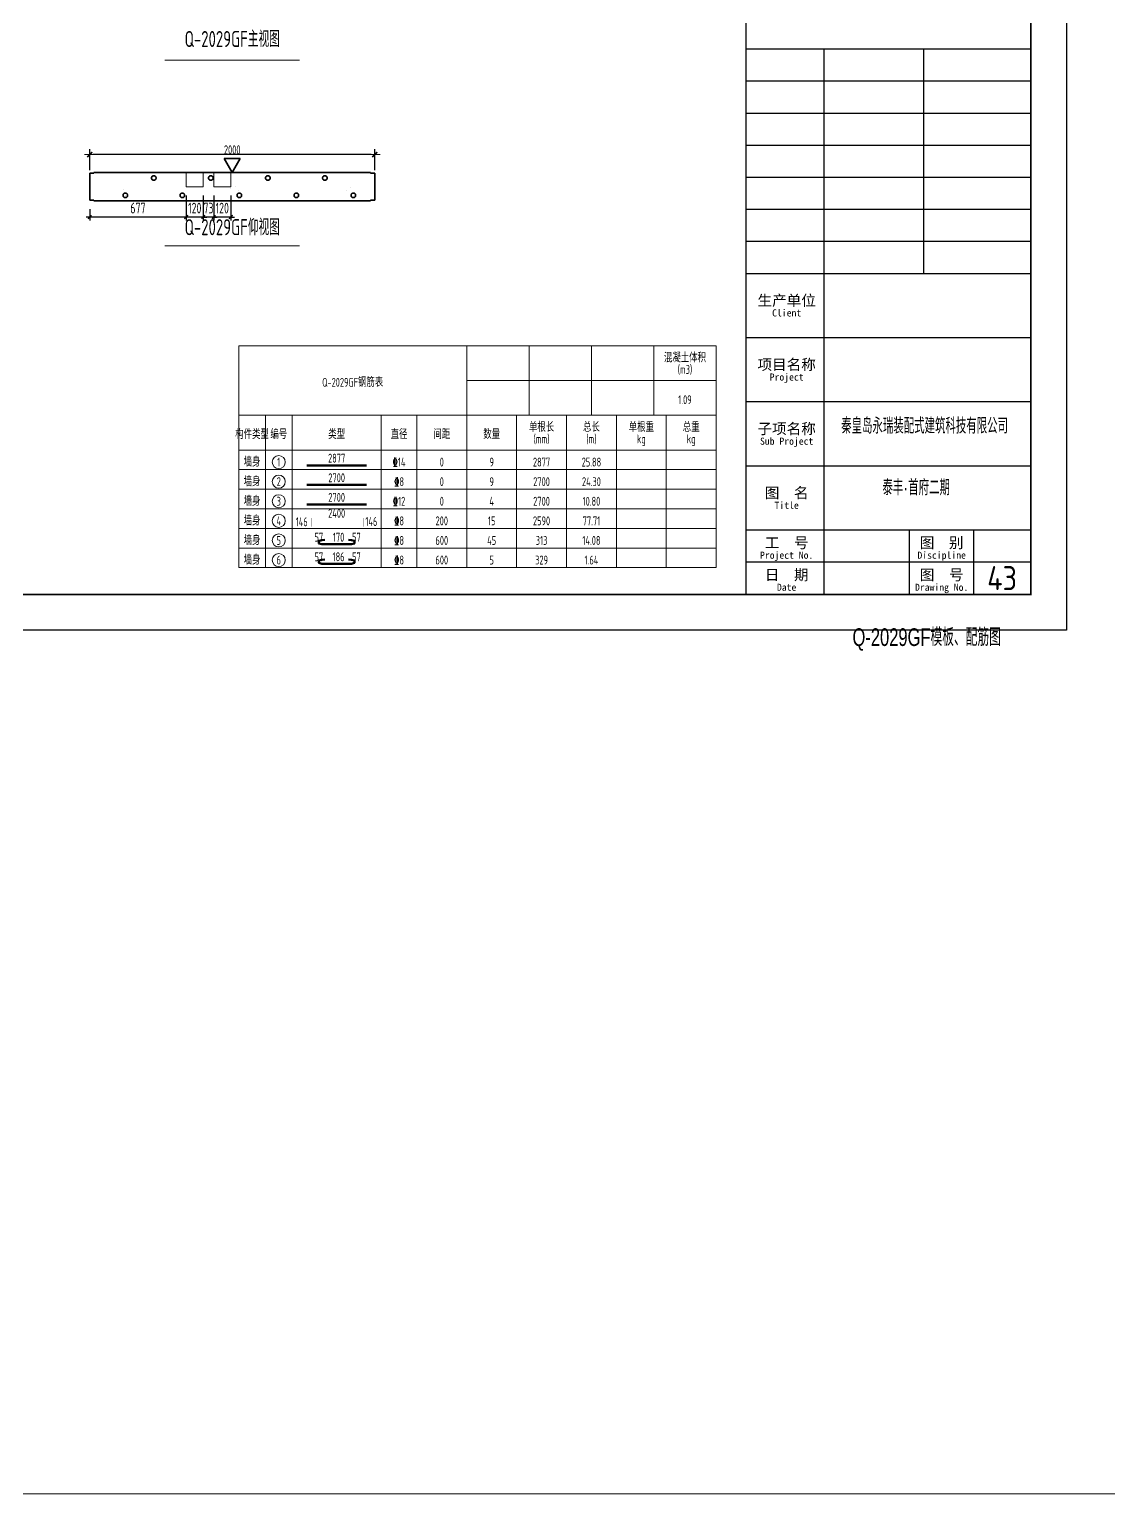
# Model space of a CAD drawing. Extents: x -85320 to 1679916, y -1321939 to 627.
# Drawn here: x 1291434 to 1321728, y -1211112 to -1170012 of the extents above; entities that cross this region are included whole.
import ezdxf
from ezdxf.enums import TextEntityAlignment as Align

# ---------------------------------------------------------------- set-up
doc = ezdxf.new("R2010")
doc.units = 0
doc.header["$LTSCALE"] = 1000
doc.linetypes.add('点划线', pattern=[1850, 1200, -300, 50, -300])
for name, color, linetype in [('BORDER', 7, 'Continuous'), ('TH', 7, 'Continuous'), ('Y-03墙-03预制墙钢筋', 1, 'Continuous'), ('图框文字', 7, 'Continuous'), ('手孔标注', 3, 'Continuous'), ('打印线框', 7, 'Continuous'), ('拉模', 7, 'Continuous')]:
    doc.layers.add(name, color=color, linetype=linetype)
for name, color, linetype, lineweight in [('参数表文字', 7, 'Continuous', 18), ('参数表边线', 253, 'Continuous', 18), ('手孔', 6, 'Continuous', 0), ('梁截面纵筋', 1, 'Continuous', 50), ('预制墙图名', 7, 'Continuous', 18), ('预制墙墙身水平筋', 130, 'Continuous', 18), ('预制墙详图孔洞', 9, '点划线', 18), ('预制墙详图标注', 3, 'Continuous', 18), ('预制墙详图轮廓', 3, 'Continuous', 35)]:
    doc.layers.add(name, color=color, linetype=linetype, lineweight=lineweight)
doc.styles.get("Standard").update_dxf_attribs({"font": 'gbenor.shx', "bigfont": 'gbcbig.shx'})
doc.styles.add('TSSD_Dimension', font='tssdeng.shx', dxfattribs={"width": 0.7, "bigfont": 'hztxt.shx'})
doc.styles.add('TSSD_Rein', font='Tssdeng.shx', dxfattribs={"width": 0.7, "bigfont": 'hztxt.shx'})
doc.styles.add('中西文等高字体', font='hztxt_e.shx', dxfattribs={"width": 0.7, "bigfont": 'hbhz.shx'})
doc.styles.add('样式 1', font='yjkeng.shx', dxfattribs={"width": 0.7, "bigfont": 'yjkchn.shx'})
doc.styles.add('样式 2', font='yjkeng.shx', dxfattribs={"width": 0.7, "bigfont": 'yjkchn.shx'})
doc.styles.add('设计院一', font='', dxfattribs={"width": 0.8})
doc.styles.get('设计院一').set_extended_font_data('SimSun')
doc.dimstyles.new('标注', dxfattribs={"dimtxt": 300, "dimasz": 100, "dimexe": 100, "dimexo": 250, "dimgap": 100, "dimtad": 1, "dimdec": 0, "dimlfac": 0.25, "dimzin": 0, "dimdsep": 46, "dimtxsty": 'TSSD_Dimension', "dimblk": 'ARCHTICK', "dimcen": 0, "dimdle": 100, "dimclrt": 7, "dimadec": 0, "dimazin": 0, "dimtfac": 1, "dimtdec": 0, "dimtix": 1, "dimtmove": 2, "dimatfit": 3, "dimfxl": 1, "dimtolj": 1, "dimtzin": 0, "dimarcsym": 0})
doc.dimstyles.new('盈建科结构', dxfattribs={"dimscale": 100, "dimtxt": 2.5, "dimasz": 1, "dimexe": 1.5, "dimexo": 0.625, "dimgap": 0.1, "dimtad": 1, "dimdec": 0, "dimrnd": 1, "dimzin": 0, "dimdsep": 46, "dimtxsty": '样式 1', "dimblk": '_yjkbk', "dimblk1": 'ARCHTICK', "dimblk2": 'ARCHTICK', "dimcen": 0.09, "dimadec": 0, "dimazin": 0, "dimtfac": 1, "dimtdec": 4, "dimtix": 1, "dimtmove": 2, "dimatfit": 3, "dimfxl": 1, "dimtolj": 1, "dimtzin": 0, "dimarcsym": 0})

# ---------------------------------------------------------------- blocks, each defined once
blk = doc.blocks.new('_yjkbk')
blk.add_line((-1, 0), (1.5, 0))
blk.add_lwpolyline([(-0.7, -0.7, 0.5, 0.5, 0), (0.7, 0.7, 0.5, 0.5, 0)], format="xyseb")
blk = doc.blocks.new('*D4815')
at = {"layer": 'Defpoints', "color": 0, "transparency": 16777216}
for p in [(1293129, -1173529), (1293129, -1174029), (1301129, -1174029)]:
    blk.add_point(p, dxfattribs=at)
at = {"layer": '预制墙详图标注', "color": 0, "lineweight": -2, "transparency": 16777216}
for p, q in [((1293129, -1173967), (1293129, -1173379)), ((1301129, -1173967), (1301129, -1173379)), ((1301029, -1173529), (1293229, -1173529))]:
    blk.add_line(p, q, dxfattribs=at)
at = {"layer": '预制墙详图标注', "color": 0, "lineweight": -2, "transparency": 16777216, "xscale": 100, "yscale": 100, "zscale": 100, "rotation": 180}
blk.add_blockref('_yjkbk', (1293129, -1173529), dxfattribs=at)
at = {"layer": '预制墙详图标注', "color": 0, "lineweight": -2, "transparency": 16777216, "xscale": 100, "yscale": 100, "zscale": 100}
blk.add_blockref('_yjkbk', (1301129, -1173529), dxfattribs=at)
at = {"layer": '预制墙详图标注', "color": 0, "transparency": 16777216, "insert": (1297129, -1173519), "char_height": 250, "attachment_point": 8, "style": '样式 1'}
blk.add_mtext('\\A1;2000', dxfattribs=at)
blk = doc.blocks.new('_ArchTick')
at = {"color": 0, "linetype": 'ByBlock', "const_width": 0.4}
blk.add_lwpolyline([(-0.5, -0.5), (0.5, 0.5)], dxfattribs=at)
blk = doc.blocks.new('*D4742')
at = {"layer": 'Defpoints', "color": 0, "transparency": 16777216}
for p in [(1296609, -1174429), (1297089, -1174429), (1296609, -1175280)]:
    blk.add_point(p, dxfattribs=at)
at = {"layer": '手孔标注', "color": 0, "lineweight": -2, "transparency": 16777216}
for p, q in [((1296609, -1174679), (1296609, -1175380)), ((1297089, -1174679), (1297089, -1175380)), ((1296609, -1175280), (1296509, -1175280)), ((1297089, -1175280), (1296609, -1175280)), ((1297089, -1175280), (1297189, -1175280))]:
    blk.add_line(p, q, dxfattribs=at)
at = {"layer": '手孔标注', "color": 0, "lineweight": -2, "transparency": 16777216, "xscale": 100, "yscale": 100, "zscale": 100}
blk.add_blockref('_ArchTick', (1296609, -1175280), dxfattribs=at)
at = {"layer": '手孔标注', "color": 0, "lineweight": -2, "transparency": 16777216, "xscale": 100, "yscale": 100, "zscale": 100, "rotation": 180}
blk.add_blockref('_ArchTick', (1297089, -1175280), dxfattribs=at)
at = {"layer": '手孔标注', "color": 7, "lineweight": 0, "transparency": 16777216, "insert": (1296849, -1175030), "char_height": 300, "attachment_point": 5, "style": 'TSSD_Dimension'}
blk.add_mtext('\\A1;120', dxfattribs=at)
blk = doc.blocks.new('*D4743')
at = {"layer": 'Defpoints', "color": 0, "transparency": 16777216}
for p in [(1296317, -1174429), (1296609, -1174429), (1296317, -1175280)]:
    blk.add_point(p, dxfattribs=at)
at = {"layer": '手孔标注', "color": 0, "lineweight": -2, "transparency": 16777216}
for p, q in [((1296317, -1174679), (1296317, -1175380)), ((1296609, -1174679), (1296609, -1175380)), ((1296317, -1175280), (1296217, -1175280)), ((1296609, -1175280), (1296317, -1175280)), ((1296609, -1175280), (1296709, -1175280))]:
    blk.add_line(p, q, dxfattribs=at)
at = {"layer": '手孔标注', "color": 0, "lineweight": -2, "transparency": 16777216, "xscale": 100, "yscale": 100, "zscale": 100}
blk.add_blockref('_ArchTick', (1296317, -1175280), dxfattribs=at)
at = {"layer": '手孔标注', "color": 0, "lineweight": -2, "transparency": 16777216, "xscale": 100, "yscale": 100, "zscale": 100, "rotation": 180}
blk.add_blockref('_ArchTick', (1296609, -1175280), dxfattribs=at)
at = {"layer": '手孔标注', "color": 7, "lineweight": 0, "transparency": 16777216, "insert": (1296463, -1175030), "char_height": 300, "attachment_point": 5, "style": 'TSSD_Dimension'}
blk.add_mtext('\\A1;73', dxfattribs=at)
blk = doc.blocks.new('*D4744')
at = {"layer": 'Defpoints', "color": 0, "transparency": 16777216}
for p in [(1295837, -1174429), (1296317, -1174429), (1295837, -1175280)]:
    blk.add_point(p, dxfattribs=at)
at = {"layer": '手孔标注', "color": 0, "lineweight": -2, "transparency": 16777216}
for p, q in [((1295837, -1174679), (1295837, -1175380)), ((1296317, -1174679), (1296317, -1175380)), ((1295837, -1175280), (1295737, -1175280)), ((1296317, -1175280), (1295837, -1175280)), ((1296317, -1175280), (1296417, -1175280))]:
    blk.add_line(p, q, dxfattribs=at)
at = {"layer": '手孔标注', "color": 0, "lineweight": -2, "transparency": 16777216, "xscale": 100, "yscale": 100, "zscale": 100}
blk.add_blockref('_ArchTick', (1295837, -1175280), dxfattribs=at)
at = {"layer": '手孔标注', "color": 0, "lineweight": -2, "transparency": 16777216, "xscale": 100, "yscale": 100, "zscale": 100, "rotation": 180}
blk.add_blockref('_ArchTick', (1296317, -1175280), dxfattribs=at)
at = {"layer": '手孔标注', "color": 7, "lineweight": 0, "transparency": 16777216, "insert": (1296077, -1175030), "char_height": 300, "attachment_point": 5, "style": 'TSSD_Dimension'}
blk.add_mtext('\\A1;120', dxfattribs=at)
blk = doc.blocks.new('*D4745')
at = {"layer": 'Defpoints', "color": 0, "transparency": 16777216}
for p in [(1295837, -1174429), (1293129, -1174809), (1293129, -1175280)]:
    blk.add_point(p, dxfattribs=at)
at = {"layer": '手孔标注', "color": 0, "lineweight": -2, "transparency": 16777216}
for p, q in [((1293129, -1175059), (1293129, -1175380)), ((1295837, -1174679), (1295837, -1175380)), ((1295937, -1175280), (1293029, -1175280))]:
    blk.add_line(p, q, dxfattribs=at)
at = {"layer": '手孔标注', "color": 0, "lineweight": -2, "transparency": 16777216, "xscale": 100, "yscale": 100, "zscale": 100, "rotation": 180}
blk.add_blockref('_ArchTick', (1293129, -1175280), dxfattribs=at)
at = {"layer": '手孔标注', "color": 0, "lineweight": -2, "transparency": 16777216, "xscale": 100, "yscale": 100, "zscale": 100}
blk.add_blockref('_ArchTick', (1295837, -1175280), dxfattribs=at)
at = {"layer": '手孔标注', "color": 7, "lineweight": 0, "transparency": 16777216, "insert": (1294483, -1175030), "char_height": 300, "attachment_point": 5, "style": 'TSSD_Dimension'}
blk.add_mtext('\\A1;677', dxfattribs=at)
blk = doc.blocks.new('图框1')
at = {"color": 7}
for p, q in [((1433679, -783089), (1425679, -783089)), ((1425679, -783089), (1425679, -823089)), ((1426679, -786689), (1426679, -783089)), ((1427679, -786689), (1427679, -783089)), ((1433679, -783089), (1433679, -823089)), ((1433679, -823089), (1433679, -783089)), ((1433679, -783089), (1433679, -823089)), ((1433679, -823089), (1433679, -783089)), ((1433679, -783989), (1425679, -783989)), ((1433679, -784889), (1425679, -784889)), ((1433679, -785789), (1425679, -785789)), ((1433679, -786689), (1425679, -786689)), ((1433679, -794189), (1425679, -794189)), ((1433679, -800789), (1425679, -800789)), ((1433679, -804289), (1425679, -804289)), ((1433679, -807789), (1425679, -807789)), ((1427879, -814089), (1427879, -807789)), ((1430679, -814089), (1430679, -807789)), ((1433679, -808689), (1425679, -808689)), ((1433679, -809589), (1425679, -809589)), ((1433679, -810489), (1425679, -810489)), ((1433679, -811389), (1425679, -811389)), ((1433679, -812289), (1425679, -812289)), ((1433679, -813189), (1425679, -813189)), ((1433679, -814089), (1425679, -814089)), ((1427879, -823089), (1427879, -814089)), ((1433679, -814089), (1431691, -814089)), ((1433679, -815889), (1425679, -815889)), ((1433679, -817689), (1425679, -817689)), ((1433679, -819489), (1425679, -819489)), ((1433679, -821289), (1425679, -821289)), ((1430279, -823089), (1430279, -821289)), ((1432079, -823089), (1432079, -821289)), ((1433679, -822189), (1425679, -822189)), ((1425679, -823089), (1433679, -823089)), ((1425679, -823089), (1433679, -823089))]:
    blk.add_line(p, q, dxfattribs=at)
at = {"layer": 'BORDER', "const_width": 50}
blk.add_lwpolyline([(1377779, -823089), (1377779, -783089), (1433679, -783089), (1433679, -823089)], close=True, dxfattribs=at)
at = {"color": 7, "style": '设计院一'}
for s, height, p in [('版本', 300, (1426237, -786289)), ('日期', 300, (1427179, -786289)), ('修改原因或内容', 300, (1430679, -786289)), ('Rev.', 200, (1426237, -786589)), ('Date', 200, (1427179, -786589)), ('Reason or Content', 200, (1430679, -786589)), ('生产单位', 300, (1426829, -814989)), ('Client', 200, (1426829, -815289)), ('项目名称', 300, (1426829, -816789)), ('Project', 200, (1426829, -817089)), ('子项名称', 300, (1426829, -818589)), ('Sub Project', 200, (1426829, -818889)), ('图  名', 300, (1426829, -820389)), ('Title', 200, (1426829, -820689)), ('工  号', 300, (1426829, -821789)), ('图  别', 300, (1431179, -821789)), ('Project No.', 200, (1426829, -822089)), ('Discipline', 200, (1431179, -822089)), ('日  期', 300, (1426829, -822689)), ('图  号', 300, (1431179, -822689)), ('Date', 200, (1426829, -822989)), ('Drawing No.', 200, (1431179, -822989))]:
    blk.add_text(s, height=height, dxfattribs=at).set_placement(p, align=Align.CENTER)
for s, height, p in [('审图章', 300, (1425879, -786989)), ('Trial Stamp', 200, (1427243, -786989)), ('设计单位', 300, (1425879, -794489)), ('Design Institute', 200, (1427708, -794489)), ('出图专用章', 300, (1425879, -801089)), ('Release Stamp', 200, (1428118, -801089))]:
    blk.add_text(s, height=height, dxfattribs=at).set_placement(p, align=Align.MIDDLE_LEFT)
at = {"layer": 'TH', "color": 2, "style": '中西文等高字体', "width": 0.7}
for s, p in [('秦皇岛永瑞装配式建筑科技有限公司', (1428359, -818709)), ('泰丰·首府二期', (1429517, -820439))]:
    blk.add_text(s, height=440, dxfattribs=at).set_placement(p, align=Align.BOTTOM_LEFT)

msp = doc.modelspace()

# ---------------------------------------------------------------- linework, layer by layer
at = {"layer": 'Y-03墙-03预制墙钢筋', "const_width": 6.4}
msp.add_lwpolyline([(1300793.555, -1183728.527), (1299363.856, -1183728.527, 0.414213562), (1299354.256, -1183738.127), (1299354.256, -1183962.55, 0.414213562), (1299363.856, -1183972.15), (1300793.555, -1183972.15, 0.414213562), (1300803.155, -1183962.55), (1300803.155, -1183738.127, 0.414213562)], format="xyb", close=True, dxfattribs=at)
at = {"layer": '参数表文字', "lineweight": 18}
for centre in [(1298435.626, -1182158.045), (1298435.626, -1182708.045), (1298435.626, -1183258.045), (1298435.626, -1183808.045), (1298435.626, -1184358.045), (1298435.626, -1184908.045)]:
    msp.add_circle(centre, 183.333, dxfattribs=at)
at = {"layer": '参数表边线', "lineweight": 18}
for p, q in [((1297310.626, -1180845.545), (1297310.626, -1178895.545)), ((1297310.626, -1178895.545), (1303710.626, -1178895.545)), ((1303710.626, -1180845.545), (1303710.626, -1178895.545)), ((1303710.626, -1179870.545), (1303710.626, -1178895.545)), ((1303710.626, -1178895.545), (1305460.626, -1178895.545)), ((1305460.626, -1179870.545), (1305460.626, -1178895.545)), ((1305460.626, -1178895.545), (1307210.626, -1178895.545)), ((1307210.626, -1179870.545), (1307210.626, -1178895.545)), ((1307210.626, -1178895.545), (1308960.626, -1178895.545)), ((1308960.626, -1179870.545), (1308960.626, -1178895.545)), ((1308960.626, -1178895.545), (1310710.626, -1178895.545)), ((1310710.626, -1179870.545), (1310710.626, -1178895.545)), ((1303710.626, -1180845.545), (1303710.626, -1179870.545)), ((1303710.626, -1179870.545), (1305460.626, -1179870.545)), ((1305460.626, -1180845.545), (1305460.626, -1179870.545)), ((1305460.626, -1179870.545), (1307210.626, -1179870.545)), ((1307210.626, -1180845.545), (1307210.626, -1179870.545)), ((1307210.626, -1179870.545), (1308960.626, -1179870.545)), ((1308960.626, -1180845.545), (1308960.626, -1179870.545)), ((1308960.626, -1179870.545), (1310710.626, -1179870.545)), ((1310710.626, -1180845.545), (1310710.626, -1179870.545)), ((1297310.626, -1180845.545), (1298060.626, -1180845.545)), ((1297310.626, -1180845.545), (1297310.626, -1181820.545)), ((1298060.626, -1180845.545), (1298810.626, -1180845.545)), ((1298060.626, -1180845.545), (1298060.626, -1181820.545)), ((1298810.626, -1180845.545), (1301310.626, -1180845.545)), ((1298810.626, -1180845.545), (1298810.626, -1181820.545)), ((1301310.626, -1180845.545), (1302310.626, -1180845.545)), ((1301310.626, -1180845.545), (1301310.626, -1181820.545)), ((1302310.626, -1180845.545), (1303710.626, -1180845.545)), ((1302310.626, -1180845.545), (1302310.626, -1181820.545)), ((1303710.626, -1180845.545), (1305110.626, -1180845.545)), ((1303710.626, -1180845.545), (1303710.626, -1181820.545)), ((1305110.626, -1180845.545), (1306510.626, -1180845.545)), ((1305110.626, -1180845.545), (1305110.626, -1181820.545)), ((1306510.626, -1180845.545), (1307910.626, -1180845.545)), ((1306510.626, -1180845.545), (1306510.626, -1181820.545)), ((1307910.626, -1180845.545), (1309310.626, -1180845.545)), ((1307910.626, -1180845.545), (1307910.626, -1181820.545)), ((1309310.626, -1180845.545), (1310710.626, -1180845.545)), ((1309310.626, -1180845.545), (1309310.626, -1181820.545)), ((1310710.626, -1180845.545), (1310710.626, -1181820.545)), ((1297310.626, -1181820.545), (1298060.626, -1181820.545)), ((1297310.626, -1181820.545), (1297310.626, -1182370.545)), ((1298060.626, -1181820.545), (1298810.626, -1181820.545)), ((1298060.626, -1181820.545), (1298060.626, -1182370.545)), ((1298810.626, -1181820.545), (1301310.626, -1181820.545)), ((1298810.626, -1181820.545), (1298810.626, -1182370.545)), ((1301310.626, -1181820.545), (1302310.626, -1181820.545)), ((1301310.626, -1181820.545), (1301310.626, -1182370.545)), ((1302310.626, -1181820.545), (1303710.626, -1181820.545)), ((1302310.626, -1181820.545), (1302310.626, -1182370.545)), ((1303710.626, -1181820.545), (1305110.626, -1181820.545)), ((1303710.626, -1181820.545), (1303710.626, -1182370.545)), ((1305110.626, -1181820.545), (1306510.626, -1181820.545)), ((1305110.626, -1181820.545), (1305110.626, -1182370.545)), ((1306510.626, -1181820.545), (1307910.626, -1181820.545)), ((1306510.626, -1181820.545), (1306510.626, -1182370.545)), ((1307910.626, -1181820.545), (1309310.626, -1181820.545)), ((1307910.626, -1181820.545), (1307910.626, -1182370.545)), ((1309310.626, -1181820.545), (1310710.626, -1181820.545)), ((1309310.626, -1181820.545), (1309310.626, -1182370.545)), ((1310710.626, -1181820.545), (1310710.626, -1182370.545)), ((1297310.626, -1182370.545), (1298060.626, -1182370.545)), ((1297310.626, -1182370.545), (1297310.626, -1182920.545)), ((1298060.626, -1182370.545), (1298810.626, -1182370.545)), ((1298060.626, -1182370.545), (1298060.626, -1182920.545)), ((1298810.626, -1182370.545), (1301310.626, -1182370.545)), ((1298810.626, -1182370.545), (1298810.626, -1182920.545)), ((1301310.626, -1182370.545), (1302310.626, -1182370.545)), ((1301310.626, -1182370.545), (1301310.626, -1182920.545)), ((1302310.626, -1182370.545), (1303710.626, -1182370.545)), ((1302310.626, -1182370.545), (1302310.626, -1182920.545)), ((1303710.626, -1182370.545), (1305110.626, -1182370.545)), ((1303710.626, -1182370.545), (1303710.626, -1182920.545)), ((1305110.626, -1182370.545), (1306510.626, -1182370.545)), ((1305110.626, -1182370.545), (1305110.626, -1182920.545)), ((1306510.626, -1182370.545), (1307910.626, -1182370.545)), ((1306510.626, -1182370.545), (1306510.626, -1182920.545)), ((1307910.626, -1182370.545), (1309310.626, -1182370.545)), ((1307910.626, -1182370.545), (1307910.626, -1182920.545)), ((1309310.626, -1182370.545), (1310710.626, -1182370.545)), ((1309310.626, -1182370.545), (1309310.626, -1182920.545)), ((1310710.626, -1182370.545), (1310710.626, -1182920.545)), ((1297310.626, -1182920.545), (1298060.626, -1182920.545)), ((1297310.626, -1182920.545), (1297310.626, -1183470.545)), ((1298060.626, -1182920.545), (1298810.626, -1182920.545)), ((1298060.626, -1182920.545), (1298060.626, -1183470.545)), ((1298810.626, -1182920.545), (1301310.626, -1182920.545)), ((1298810.626, -1182920.545), (1298810.626, -1183470.545)), ((1301310.626, -1182920.545), (1302310.626, -1182920.545)), ((1301310.626, -1182920.545), (1301310.626, -1183470.545)), ((1302310.626, -1182920.545), (1303710.626, -1182920.545)), ((1302310.626, -1182920.545), (1302310.626, -1183470.545)), ((1303710.626, -1182920.545), (1305110.626, -1182920.545)), ((1303710.626, -1182920.545), (1303710.626, -1183470.545)), ((1305110.626, -1182920.545), (1306510.626, -1182920.545)), ((1305110.626, -1182920.545), (1305110.626, -1183470.545)), ((1306510.626, -1182920.545), (1307910.626, -1182920.545)), ((1306510.626, -1182920.545), (1306510.626, -1183470.545)), ((1307910.626, -1182920.545), (1309310.626, -1182920.545)), ((1307910.626, -1182920.545), (1307910.626, -1183470.545)), ((1309310.626, -1182920.545), (1310710.626, -1182920.545)), ((1309310.626, -1182920.545), (1309310.626, -1183470.545)), ((1310710.626, -1182920.545), (1310710.626, -1183470.545)), ((1297310.626, -1183470.545), (1298060.626, -1183470.545)), ((1297310.626, -1183470.545), (1297310.626, -1184020.545)), ((1298060.626, -1183470.545), (1298810.626, -1183470.545)), ((1298060.626, -1183470.545), (1298060.626, -1184020.545)), ((1298810.626, -1183470.545), (1301310.626, -1183470.545)), ((1298810.626, -1183470.545), (1298810.626, -1184020.545)), ((1301310.626, -1183470.545), (1302310.626, -1183470.545)), ((1301310.626, -1183470.545), (1301310.626, -1184020.545)), ((1302310.626, -1183470.545), (1303710.626, -1183470.545)), ((1302310.626, -1183470.545), (1302310.626, -1184020.545)), ((1303710.626, -1183470.545), (1305110.626, -1183470.545)), ((1303710.626, -1183470.545), (1303710.626, -1184020.545)), ((1305110.626, -1183470.545), (1306510.626, -1183470.545)), ((1305110.626, -1183470.545), (1305110.626, -1184020.545)), ((1306510.626, -1183470.545), (1307910.626, -1183470.545)), ((1306510.626, -1183470.545), (1306510.626, -1184020.545)), ((1307910.626, -1183470.545), (1309310.626, -1183470.545)), ((1307910.626, -1183470.545), (1307910.626, -1184020.545)), ((1309310.626, -1183470.545), (1310710.626, -1183470.545)), ((1309310.626, -1183470.545), (1309310.626, -1184020.545)), ((1310710.626, -1183470.545), (1310710.626, -1184020.545)), ((1297310.626, -1184020.545), (1298060.626, -1184020.545)), ((1297310.626, -1184020.545), (1297310.626, -1184570.545)), ((1298060.626, -1184020.545), (1298810.626, -1184020.545)), ((1298060.626, -1184020.545), (1298060.626, -1184570.545)), ((1298810.626, -1184020.545), (1301310.626, -1184020.545)), ((1298810.626, -1184020.545), (1298810.626, -1184570.545)), ((1301310.626, -1184020.545), (1302310.626, -1184020.545)), ((1301310.626, -1184020.545), (1301310.626, -1184570.545)), ((1302310.626, -1184020.545), (1303710.626, -1184020.545)), ((1302310.626, -1184020.545), (1302310.626, -1184570.545)), ((1303710.626, -1184020.545), (1305110.626, -1184020.545)), ((1303710.626, -1184020.545), (1303710.626, -1184570.545)), ((1305110.626, -1184020.545), (1306510.626, -1184020.545)), ((1305110.626, -1184020.545), (1305110.626, -1184570.545)), ((1306510.626, -1184020.545), (1307910.626, -1184020.545)), ((1306510.626, -1184020.545), (1306510.626, -1184570.545)), ((1307910.626, -1184020.545), (1309310.626, -1184020.545)), ((1307910.626, -1184020.545), (1307910.626, -1184570.545)), ((1309310.626, -1184020.545), (1310710.626, -1184020.545)), ((1309310.626, -1184020.545), (1309310.626, -1184570.545)), ((1310710.626, -1184020.545), (1310710.626, -1184570.545)), ((1297310.626, -1184570.545), (1298060.626, -1184570.545)), ((1297310.626, -1184570.545), (1297310.626, -1185120.545)), ((1298060.626, -1184570.545), (1298810.626, -1184570.545)), ((1298060.626, -1184570.545), (1298060.626, -1185120.545)), ((1298810.626, -1184570.545), (1301310.626, -1184570.545)), ((1298810.626, -1184570.545), (1298810.626, -1185120.545)), ((1301310.626, -1184570.545), (1302310.626, -1184570.545)), ((1301310.626, -1184570.545), (1301310.626, -1185120.545)), ((1302310.626, -1184570.545), (1303710.626, -1184570.545)), ((1302310.626, -1184570.545), (1302310.626, -1185120.545)), ((1303710.626, -1184570.545), (1305110.626, -1184570.545)), ((1303710.626, -1184570.545), (1303710.626, -1185120.545)), ((1305110.626, -1184570.545), (1306510.626, -1184570.545)), ((1305110.626, -1184570.545), (1305110.626, -1185120.545)), ((1306510.626, -1184570.545), (1307910.626, -1184570.545)), ((1306510.626, -1184570.545), (1306510.626, -1185120.545)), ((1307910.626, -1184570.545), (1309310.626, -1184570.545)), ((1307910.626, -1184570.545), (1307910.626, -1185120.545)), ((1309310.626, -1184570.545), (1310710.626, -1184570.545)), ((1309310.626, -1184570.545), (1309310.626, -1185120.545)), ((1310710.626, -1184570.545), (1310710.626, -1185120.545)), ((1297310.626, -1185120.545), (1298060.626, -1185120.545)), ((1298060.626, -1185120.545), (1298810.626, -1185120.545)), ((1298810.626, -1185120.545), (1301310.626, -1185120.545)), ((1301310.626, -1185120.545), (1302310.626, -1185120.545)), ((1302310.626, -1185120.545), (1303710.626, -1185120.545)), ((1303710.626, -1185120.545), (1305110.626, -1185120.545)), ((1305110.626, -1185120.545), (1306510.626, -1185120.545)), ((1306510.626, -1185120.545), (1307910.626, -1185120.545)), ((1307910.626, -1185120.545), (1309310.626, -1185120.545)), ((1309310.626, -1185120.545), (1310710.626, -1185120.545))]:
    msp.add_line(p, q, dxfattribs=at)
at = {"layer": '手孔', "color": 6}
for points in [[(1296316.624, -1174029.354), (1295836.624, -1174029.354), (1295836.624, -1174429.354), (1296316.624, -1174429.354)], [(1297088.761, -1174029.354), (1296608.761, -1174029.354), (1296608.761, -1174429.354), (1297088.761, -1174429.354)]]:
    msp.add_lwpolyline(points, close=True, dxfattribs=at)
at = {"layer": '打印线框', "color": 1}
msp.add_lwpolyline([(1261139.782, -1186871.677), (1261139.782, -1144871.677), (1320539.782, -1144871.677), (1320539.782, -1186871.677)], close=True, dxfattribs=at)
at = {"layer": '梁截面纵筋', "lineweight": 50}
for points in [[(1299227.292, -1182249.711), (1300893.959, -1182249.711)], [(1299227.292, -1182799.711), (1300893.959, -1182799.711)], [(1299227.292, -1183349.711), (1300893.959, -1183349.711)], [(1299727.292, -1184342.193), (1299643.959, -1184349.068), (1299560.626, -1184371.068), (1299560.626, -1184439.818), (1299643.959, -1184461.818), (1300477.292, -1184461.818), (1300560.626, -1184439.818), (1300560.626, -1184371.068), (1300477.292, -1184349.068), (1300393.959, -1184342.193)], [(1299727.292, -1184892.193), (1299643.959, -1184899.068), (1299560.626, -1184921.068), (1299560.626, -1184989.818), (1299643.959, -1185011.818), (1300477.292, -1185011.818), (1300560.626, -1184989.818), (1300560.626, -1184921.068), (1300477.292, -1184899.068), (1300393.959, -1184892.193)]]:
    msp.add_lwpolyline(points, dxfattribs=at)
at = {"layer": '预制墙图名', "lineweight": 18}
for p, q in [((1299015.632, -1170879.354), (1295241.837, -1170879.354)), ((1299021.537, -1176089.354), (1295235.931, -1176089.354))]:
    msp.add_line(p, q, dxfattribs=at)
at = {"layer": '预制墙墙身水平筋', "color": 4}
msp.add_lwpolyline([(993126.888, -1050834.805), (1679915.705, -1050834.805), (1679915.705, -1211112.227), (993126.888, -1211112.227)], close=True, dxfattribs=at)
at = {"layer": '预制墙详图孔洞', "lineweight": 35, "const_width": 0.18}
for points in [[(1294182.174, -1174631.303), (1294004.734, -1174405.807), (1294004.734, -1174029.354), (1293868.734, -1174029.354), (1293868.734, -1174452.9), (1294075.295, -1174715.404)], [(1294996.734, -1174185.354), (1294996.734, -1174029.354), (1294860.734, -1174029.354), (1294860.734, -1174185.354)], [(1295782.174, -1174631.303), (1295604.734, -1174405.807), (1295604.734, -1174029.354), (1295468.734, -1174029.354), (1295468.734, -1174452.9), (1295675.295, -1174715.404)], [(1296596.734, -1174185.354), (1296596.734, -1174029.354), (1296460.734, -1174029.354), (1296460.734, -1174185.354)], [(1297382.174, -1174631.303), (1297204.734, -1174405.807), (1297204.734, -1174029.354), (1297068.734, -1174029.354), (1297068.734, -1174452.9), (1297275.295, -1174715.404)], [(1298196.734, -1174185.354), (1298196.734, -1174029.354), (1298060.734, -1174029.354), (1298060.734, -1174185.354)], [(1298982.174, -1174631.303), (1298804.734, -1174405.807), (1298804.734, -1174029.354), (1298668.734, -1174029.354), (1298668.734, -1174452.9), (1298875.295, -1174715.404)], [(1299796.734, -1174185.354), (1299796.734, -1174029.354), (1299660.734, -1174029.354), (1299660.734, -1174185.354)], [(1300582.174, -1174631.303), (1300404.734, -1174405.807), (1300404.734, -1174029.354), (1300268.734, -1174029.354), (1300268.734, -1174452.9), (1300475.295, -1174715.404)]]:
    msp.add_lwpolyline(points, close=True, dxfattribs=at)
at = {"layer": '预制墙详图孔洞', "lineweight": 35}
for centre in [(1294928.734, -1174185.354), (1296528.734, -1174185.354), (1298128.734, -1174185.354), (1299728.734, -1174185.354), (1294128.734, -1174673.354), (1295728.734, -1174673.354), (1297328.734, -1174673.354), (1298928.734, -1174673.354), (1300528.734, -1174673.354)]:
    msp.add_circle(centre, 64, dxfattribs=at)
at = {"layer": '预制墙详图标注', "lineweight": 35}
for p, q in [((1297128.734, -1174029.354), (1296903.734, -1173639.642)), ((1296903.734, -1173639.642), (1297353.734, -1173639.642)), ((1297128.734, -1174029.354), (1297353.734, -1173639.642))]:
    msp.add_line(p, q, dxfattribs=at)
at = {"layer": '预制墙详图轮廓', "lineweight": 35}
for p, q in [((1293248.734, -1174049.354), (1293128.734, -1174049.354)), ((1293128.734, -1174049.354), (1293128.734, -1174809.354)), ((1301008.734, -1174029.354), (1293248.734, -1174029.354)), ((1293248.734, -1174029.354), (1293248.734, -1174049.354)), ((1301008.734, -1174049.354), (1301008.734, -1174029.354)), ((1301128.734, -1174049.354), (1301008.734, -1174049.354)), ((1301128.734, -1174809.354), (1301128.734, -1174049.354)), ((1293128.734, -1174809.354), (1293248.734, -1174809.354)), ((1293248.734, -1174809.354), (1293248.734, -1174829.354)), ((1301008.734, -1174829.354), (1293248.734, -1174829.354)), ((1301008.734, -1174829.354), (1301008.734, -1174809.354)), ((1301008.734, -1174809.354), (1301128.734, -1174809.354))]:
    msp.add_line(p, q, dxfattribs=at)

# ---------------------------------------------------------------- block references
at = {"layer": '拉模', "color": 3}
msp.add_blockref('图框1', (-114139.167, -362782.983), dxfattribs=at)

# ---------------------------------------------------------------- texts
at = {"layer": '参数表文字', "linetype": 'Continuous', "style": 'TSSD_Rein', "width": 0.7}
for s, p in [('混凝土体积', (1309835.626, -1179433.045)), ('单根长', (1305810.626, -1181383.045)), ('总长', (1307210.626, -1181383.045)), ('单根重', (1308610.626, -1181383.045)), ('总重', (1310010.626, -1181383.045))]:
    msp.add_text(s, height=250, dxfattribs=at).set_placement(p, align=Align.BOTTOM_CENTER)
for s, p in [('(m3)', (1309835.626, -1179433.045)), ('(mm)', (1305810.626, -1181383.045)), ('(m)', (1307210.626, -1181383.045)), ('kg', (1308610.626, -1181383.045)), ('kg', (1310010.626, -1181383.045))]:
    msp.add_text(s, height=250, dxfattribs=at).set_placement(p, align=Align.TOP_CENTER)
for s, p in [('Q-2029GF钢筋表', (1300510.626, -1179920.545)), ('1.09', (1309835.626, -1180408.045)), ('编号', (1298435.626, -1181383.045)), ('构件类型', (1297685.626, -1181383.045)), ('类型', (1300060.626, -1181383.045)), ('直径', (1301810.626, -1181383.045)), ('间距', (1303010.626, -1181383.045)), ('数量', (1304410.626, -1181383.045)), ('墙身', (1297685.626, -1182158.045)), ('1', (1298435.626, -1182158.045)), ('2877', (1300060.626, -1182048.045)), ('%%13214', (1301810.626, -1182158.045)), ('0', (1303010.626, -1182158.045)), ('9', (1304410.626, -1182158.045)), ('2877', (1305810.626, -1182158.045)), ('25.88', (1307210.626, -1182158.045)), ('墙身', (1297685.626, -1182708.045)), ('2', (1298435.626, -1182708.045)), ('2700', (1300060.626, -1182598.045)), ('%%1328', (1301810.626, -1182708.045)), ('0', (1303010.626, -1182708.045)), ('9', (1304410.626, -1182708.045)), ('2700', (1305810.626, -1182708.045)), ('24.30', (1307210.626, -1182708.045)), ('墙身', (1297685.626, -1183258.045)), ('3', (1298435.626, -1183258.045)), ('2700', (1300060.626, -1183148.045)), ('%%13212', (1301810.626, -1183258.045)), ('0', (1303010.626, -1183258.045)), ('4', (1304410.626, -1183258.045)), ('2700', (1305810.626, -1183258.045)), ('10.80', (1307210.626, -1183258.045)), ('墙身', (1297685.626, -1183808.045)), ('4', (1298435.626, -1183808.045)), ('2400', (1300060.626, -1183596.14)), ('%%1328', (1301810.626, -1183808.045)), ('200', (1303010.626, -1183808.045)), ('15', (1304410.626, -1183808.045)), ('2590', (1305810.626, -1183808.045)), ('77.71', (1307210.626, -1183808.045)), ('146', (1299079.157, -1183834.929)), ('146', (1301033.868, -1183826.751)), ('墙身', (1297685.626, -1184358.045)), ('5', (1298435.626, -1184358.045)), ('57', (1299560.626, -1184266.378)), (' 170', (1300060.626, -1184266.378)), (' 57', (1300560.626, -1184266.378)), ('%%1328', (1301810.626, -1184358.045)), ('600', (1303010.626, -1184358.045)), ('45', (1304410.626, -1184358.045)), ('313', (1305810.626, -1184358.045)), ('14.08', (1307210.626, -1184358.045)), ('墙身', (1297685.626, -1184908.045)), ('6', (1298435.626, -1184908.045)), ('57', (1299560.626, -1184816.378)), (' 186', (1300060.626, -1184816.378)), (' 57', (1300560.626, -1184816.378)), ('%%1328', (1301810.626, -1184908.045)), ('600', (1303010.626, -1184908.045)), ('5', (1304410.626, -1184908.045)), ('329', (1305810.626, -1184908.045)), ('1.64', (1307210.626, -1184908.045))]:
    msp.add_text(s, height=250, dxfattribs=at).set_placement(p, align=Align.MIDDLE_CENTER)
at = {"layer": '图框文字', "color": 2, "style": '中西文等高字体', "width": 0.7}
msp.add_text('Q-2029GF模板、配筋图', height=495, dxfattribs=at).set_placement((1314537.284, -1187467.97), align=Align.BOTTOM_LEFT)
at = {"layer": '拉模', "color": 3}
msp.add_text('43', height=673.8429, dxfattribs=at).set_placement((1318318.217, -1185752.566))
at = {"layer": '预制墙图名', "linetype": 'Continuous', "style": '样式 2', "width": 0.7}
for s, p in [('Q-2029GF主视图', (1297128.734, -1170644.24)), ('Q-2029GF仰视图', (1297128.734, -1175925.539))]:
    msp.add_text(s, height=450, dxfattribs=at).set_placement(p, align=Align.BOTTOM_CENTER)

# ---------------------------------------------------------------- dimensions: what is measured, and where the dimension line sits
at = {"layer": '手孔标注', "color": 3, "lineweight": 0}
for base, p1, p2, picture, middle in [((1293128.734, -1175280.371), (1295836.624, -1174429.354), (1293128.734, -1174809.354), '*D4745', (1294482.679, -1175030.371)), ((1295836.624, -1175280.371), (1296316.624, -1174429.354), (1295836.624, -1174429.354), '*D4744', (1296076.624, -1175030.371)), ((1296316.624, -1175280.371), (1296608.761, -1174429.354), (1296316.624, -1174429.354), '*D4743', (1296462.692, -1175030.371)), ((1296608.761, -1175280.371), (1297088.761, -1174429.354), (1296608.761, -1174429.354), '*D4742', (1296848.761, -1175030.371))]:
    dim = msp.add_linear_dim(base=base, p1=p1, p2=p2, angle=180, dimstyle='标注', dxfattribs=at)
    dim.commit()
    dim.dimension.update_dxf_attribs({"geometry": picture, "text_midpoint": middle})
at = {"layer": '预制墙详图标注'}
dim = msp.add_aligned_dim(p1=(1301128.734, -1174029.354), p2=(1293128.734, -1174029.354), distance=-500, dimstyle='盈建科结构', override={"dimscale": 100, "dimtxt": 2.5, "dimasz": 1, "dimexe": 1.5, "dimexo": 0.625, "dimgap": 0.1, "dimtad": 1, "dimlfac": 0.25, "dimrnd": 5, "dimdle": 0, "dimtix": 1, "dimfxlon": 0}, dxfattribs=at)
dim.commit()
dim.dimension.update_dxf_attribs({"geometry": '*D4815', "text_midpoint": (1297128.734, -1173394.354)})

doc.saveas('drawing.dxf')
